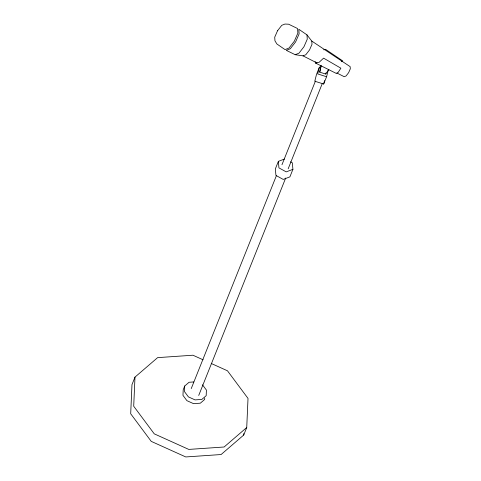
<?xml version="1.0" encoding="UTF-8"?>
<svg xmlns="http://www.w3.org/2000/svg" width="481" height="481" viewBox="0 0 481 481"><rect width="100%" height="100%" fill="white"/><g stroke="black" fill="none" stroke-linecap="round" stroke-linejoin="round"><path stroke-width="0.72" d="M203.09 359.794L192.935 355.218L157.612 357.636L134.987 377.116L133.706 406.229L154.251 433.844L188.786 449.416L224.11 446.999L246.735 427.519L248.016 398.406L227.465 370.791L211.219 363.462M193.813 381.944L189.063 382.269L184.722 386.009L184.476 391.6L188.42 396.897L195.052 399.891L201.828 399.428L206.175 395.689L206.421 390.097L202.477 384.794M204.726 398.058L204.665 399.452L200.324 403.192L193.542 403.655L186.917 400.667L182.966 395.364L183.213 389.778L184.722 386.009M134.987 377.116L131.974 384.65L130.694 413.762L151.238 441.378L185.774 456.95L221.098 454.533L243.717 435.046L243.783 433.555M328.86 69.408L325.691 74.038L319.727 72.162L321.11 65.284M321.007 66.384L319.727 72.162M320.791 67.556L319.426 67.124L317.7 73.936L326.581 76.738L328.307 69.931M325.691 74.038L325.986 72.871M319.426 67.124L316.51 74.411L314.784 81.223L323.665 84.025L324.531 80.622M284.409 159.073L278.373 161.351L275.36 168.885L275.926 175.415L283.195 179.413L289.893 176.876L292.911 169.342L292.346 162.812L290.53 161.814M191.234 388.606L276.515 175.379M281.968 164.736L315.422 81.097M288.179 168.795L322.192 83.766M198.719 395.454L285.672 178.048M323.665 84.025L326.581 76.738M243.717 435.046L246.735 427.519M341.444 61.694L342.706 60.913L325.775 49.483L323.629 49.808M295.196 54.702L298.948 53.205L303.944 46.771L307.269 39.171L306.962 34.86L298.809 29.257L299.134 33.844L295.605 41.919L290.284 48.761L286.297 50.355L295.196 54.702L303.006 55.856L316.955 62.921M303.006 55.856L305.802 54.738L309.53 49.946L312.007 44.282L311.778 41.071L306.962 34.86M292.911 169.342L286.207 171.879L278.938 167.881L278.373 161.351M315.416 63.005L319.071 62.362L323.581 58.141L340.867 68.188L338.221 72.33L336.351 73.449L315.416 63.005L315.175 61.652M336.88 73.004L344.192 76.701L346.092 75.944L348.623 72.679L350.306 68.831L350.156 66.649L311.778 41.071M277.525 30.772L274.711 37.205L274.97 40.861L276.906 43.987L285.035 49.615L289.021 48.022L294.342 41.186L297.871 33.105L297.547 28.523L288.636 24.206L284.938 24.05L281.764 25.319L277.525 30.772"/></g></svg>
